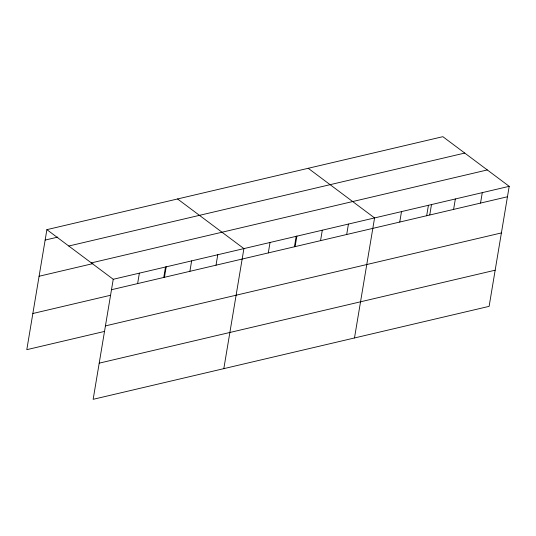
<?xml version="1.0" encoding="UTF-8"?>
<svg xmlns="http://www.w3.org/2000/svg" width="536" height="536" viewBox="0 0 536 536"><rect width="100%" height="100%" fill="white"/><g stroke="black" fill="none" stroke-linecap="round" stroke-linejoin="round"><path stroke-width="0.8" d="M46.887 229.643L113.237 279.283L93.15 399.32L489.113 306.358L509.2 186.327L442.85 136.68L46.887 229.643L26.8 349.673L104.406 331.449M137.625 283.591L139.367 273.152M163.755 277.454L165.503 267.015M164.472 277.159L166.234 266.627M189.891 271.317L191.64 260.878M216.021 265.186L217.77 254.747M223.82 368.641L243.907 248.61L177.557 198.963M268.288 252.912L270.037 242.473M294.425 246.781L296.174 236.343M295.135 246.486L296.897 235.954M320.555 240.644L322.304 230.205M346.692 234.507L348.44 224.068M354.484 337.968L374.57 217.931L308.22 168.291M399.749 222.051L401.498 211.613M426.676 215.733L428.425 205.295M429.765 214.876L431.527 204.35M453.603 209.409L455.352 198.97M480.531 203.09L482.273 192.652M45.138 240.081L57.808 237.106M68.782 246.024L464.745 153.068M91.341 262.901L487.304 169.946M39.088 276.248L92.936 263.605M113.237 279.283L509.2 186.327M111.488 289.728L507.451 196.766M32.85 313.506L110.463 295.289M105.438 325.888L501.401 232.932M99.2 363.153L495.163 270.198"/></g></svg>
